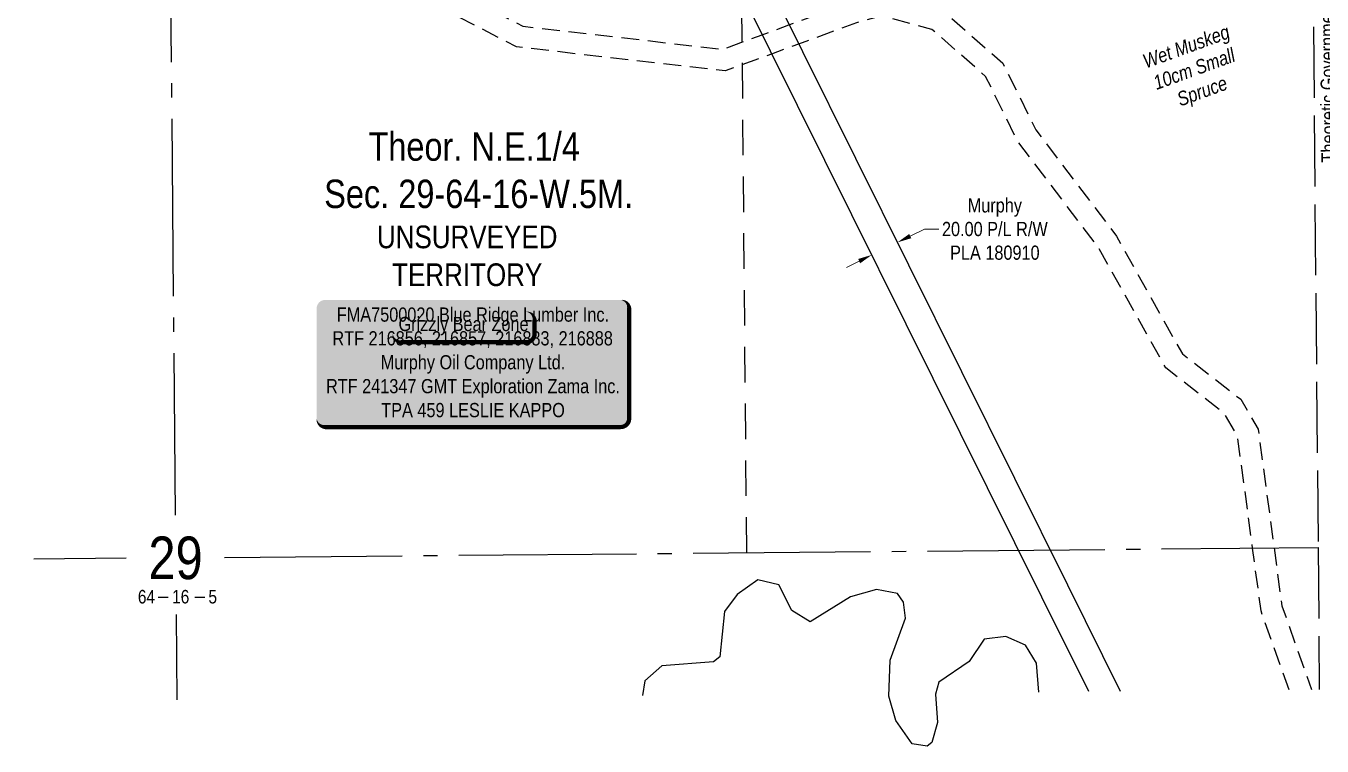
# Model space of a CAD drawing. Extents: x 538089 to 546766, y 6046620 to 6052605.
# Drawn here: x 539789 to 540702, y 6046660 to 6047167 of the extents above; entities that cross this region are included whole.
import ezdxf
from ezdxf.enums import TextEntityAlignment as Align

# ---------------------------------------------------------------- set-up
doc = ezdxf.new("R2010")
doc.units = 0
doc.header["$LTSCALE"] = 5
for name, pattern in [('foc-ACCESSROAD', [3.75, 2.5, -1.25]), ('foc-LSD', [8, 5, -3]), ('foc-QUARTERLINE', [33, 25, -3, 2, -3]), ('foc-UNSURVEYED', [12.5, 10, -2.5])]:
    doc.linetypes.add(name, pattern=pattern)
for name, color, linetype in [('10', 1, 'Continuous'), ('9', 3, 'Continuous'), ('AS-SURFACE IMPACT', 7, 'Continuous'), ('AS-WILDLIFE-BLOCK', 131, 'Continuous'), ('C-RW', 13, 'Continuous'), ('C-SYMBOL', 7, 'Continuous'), ('F-AR', 190, 'foc-ACCESSROAD'), ('L-QSEC', 8, 'foc-QUARTERLINE'), ('L-ROAD-T', 7, 'Continuous'), ('L-SECLBL', 7, 'Continuous'), ('L-SECTION-LSD', 7, 'foc-LSD'), ('L-UNS-T', 3, 'Continuous'), ('L-USEC', 7, 'foc-UNSURVEYED'), ('T-BUSH-T', 110, 'Continuous'), ('T-CREEK', 160, 'Continuous')]:
    doc.layers.add(name, color=color, linetype=linetype)
doc.layers.add('C-RW-T', color=13, linetype='Continuous', lineweight=9)
doc.styles.add('175L', font='ARIALN.TTF', dxfattribs={"height": 20})
doc.styles.add('80', font='ARIALN.TTF', dxfattribs={"height": 10})
doc.styles.add('80CG', font='ARIALN.TTF', dxfattribs={"height": 10})
doc.styles.add('80L', font='ARIALN.TTF', dxfattribs={"height": 10})
doc.styles.add('foc-LtypeFont', font='ARIALN.TTF', dxfattribs={"height": 7.35})
doc.styles.add('SIMPLEX', font='ARIALN.TTF')
doc.linetypes.add('foc-TOPO-flowdirection-NOLINE', pattern='A,0,[">",foc-LtypeFont,S=0.3,R=0,X=0,Y=-0.945],-20,[">",foc-LtypeFont,S=0.3,R=0,X=0,Y=-0.945],0', length=20)
doc.dimstyles.new('Compass 5 000', dxfattribs={"dimscale": 5, "dimtxt": 9, "dimasz": 2, "dimexe": 0.2, "dimexo": 0.0625, "dimgap": 0.5, "dimtad": 0, "dimtih": 1, "dimtoh": 1, "dimzin": 0, "dimdsep": 46, "dimtxsty": '80CG', "dimcen": 0.1, "dimse1": 1, "dimse2": 1, "dimclrd": 256, "dimclrt": 256, "dimaunit": 1, "dimadec": 4, "dimazin": 0, "dimtfac": 0.06, "dimtofl": 0, "dimtmove": 0, "dimatfit": 1, "dimfxl": 0.2, "dimtolj": 1, "dimtzin": 0, "dimlwd": -1, "dimarcsym": 0})

# ---------------------------------------------------------------- blocks, each defined once
blk = doc.blocks.new('L-SECLBL')
at = {"layer": '9', "color": 7}
for p, q in [((-5.08, -27.83), (-12.29, -27.83)), ((20.7, -27.83), (13.5, -27.83))]:
    blk.add_line(p, q, dxfattribs=at)
at = {"layer": '10', "color": 2, "style": 'SIMPLEX'}
blk.add_attdef('SEC', text='', height=30, dxfattribs=at).set_placement((0, 0), align=Align.MIDDLE)
at = {"layer": '10', "color": 5, "style": '80L'}
blk.add_attdef('TWP', text='', height=9.5, dxfattribs=at).set_placement((-14.43, -27.37), align=Align.MIDDLE_RIGHT)
blk.add_attdef('RGE', text='', height=9.5, dxfattribs=at).set_placement((3.62, -27.37), align=Align.MIDDLE_CENTER)
blk.add_attdef('MER', text='', height=9.5, dxfattribs=at).set_placement((23.17, -27.37), align=Align.MIDDLE_LEFT)
blk = doc.blocks.new('*D453')
at = {"layer": 'C-RW-T', "transparency": 16777216}
for p, q in [((540411.67, 6047019.35), (540421.77, 6047024.31)), ((540421.77, 6047024.31), (540431.77, 6047024.31)), ((540375.72, 6047001.74), (540366.74, 6046997.34))]:
    blk.add_line(p, q, dxfattribs=at)
for points in [[(540410.93, 6047020.85), (540412.4, 6047017.86), (540402.69, 6047014.95)], [(540374.99, 6047003.24), (540376.46, 6047000.25), (540384.7, 6047006.14)]]:
    blk.add_solid(points, dxfattribs=at)
at = {"layer": 'C-RW-T', "transparency": 16777216, "insert": (540471.31, 6047024.31), "char_height": 10, "attachment_point": 5, "style": '80CG'}
blk.add_mtext('\\A1;Murphy\\P20.00 P/L R/W\\PPLA 180910', dxfattribs=at)
blk = doc.blocks.new('*U501')
h = blk.add_hatch(color=255)
edge = h.paths.add_edge_path()
edge.add_line((-44, -11.5), (44, -11.5))
edge.add_arc((44, -5.5), 6, 270, 360)
edge.add_line((50, -5.5), (50, 4))
edge.add_arc((44, 4), 6, 0, 90)
edge.add_line((44, 10), (-44, 10))
edge.add_arc((-44, 4), 6, 90, 180)
edge.add_line((-50, 4), (-50, -5.5))
edge.add_arc((-44, -5.5), 6, 180, 270)
at = {"color": 131, "flags": 128}
blk.add_lwpolyline([(-44, -11.5, 3, 3, 0), (44, -11.5, 3, 3, 0.414214), (50, -5.5, 3, 3, 0), (50, 4, 3, 0, 0.414214), (44, 10, 0, 0, 0), (-44, 10, 0, 0, 0.414214), (-50, 4, 0, 0, 0), (-50, -5.5, 0, 3, 0.414214)], format="xyseb", close=True, dxfattribs=at)
at = {"color": 131, "style": '80'}
blk.add_attdef('ENTER_TEXT_001', (-35.99, -5), '', height=10, dxfattribs=at)
blk = doc.blocks.new('*U507')
h = blk.add_hatch(color=255)
edge = h.paths.add_edge_path()
edge.add_line((-104, -45.5), (104, -45.5))
edge.add_arc((104, -39.5), 6, 270, 360)
edge.add_line((110, -39.5), (110, 38))
edge.add_arc((104, 38), 6, 0, 90)
edge.add_line((104, 44), (-104, 44))
edge.add_arc((-104, 38), 6, 90, 180)
edge.add_line((-110, 38), (-110, -39.5))
edge.add_arc((-104, -39.5), 6, 180, 270)
at = {"color": 44, "flags": 128}
blk.add_lwpolyline([(-104, -45.5, 3, 3, 0), (104, -45.5, 3, 3, 0.414214), (110, -39.5, 3, 3, 0), (110, 38, 3, 0, 0.414214), (104, 44, 0, 0, 0), (-104, 44, 0, 0, 0.414214), (-110, 38, 0, 0, 0), (-110, -39.5, 0, 3, 0.414214)], format="xyseb", close=True, dxfattribs=at)
at = {"color": 44, "style": '80'}
blk.add_attdef('ENTER_TEXT_001', (-35.99, -5), '', height=10, dxfattribs=at)

msp = doc.modelspace()

# ---------------------------------------------------------------- linework, layer by layer
at = {"layer": 'C-RW'}
for points in [[(540504.474, 6046764.934), (540275.113, 6047227.007), (540292.138, 6047249.571), (540291.068, 6047357.836), (540354.026, 6047358.488), (540354.233, 6047338.499), (540311.254, 6047338.054), (540312.194, 6047242.964), (540298.511, 6047224.829), (540522.379, 6046773.822)], [(540522.379, 6046773.822), (540559.656, 6046698.723)], [(540537.439, 6046698.522), (540504.474, 6046764.934)]]:
    msp.add_lwpolyline(points, dxfattribs=at)
at = {"layer": 'F-AR', "flags": 128}
for points in [[(539788.843, 6047408.462), (539802.895, 6047393.049), (539839.237, 6047374.499), (539886.716, 6047308.419), (539889.714, 6047305.294), (539916.537, 6047277.339), (539971.742, 6047238.401), (540028.287, 6047224.25), (540138.946, 6047167.223), (540279.717, 6047150.983), (540307.384, 6047161.155), (540326.289, 6047168.107), (540370.308, 6047184.292), (540391.082, 6047189.975), (540433.697, 6047179.108), (540476.987, 6047141.172), (540500.097, 6047094.234), (540556.973, 6047019.425), (540603.376, 6046936.438), (540644.55, 6046904.413), (540656.769, 6046883.29), (540667.988, 6046799.699), (540673.47, 6046758.856), (540694.394, 6046699.937)], [(540678.524, 6046699.794), (540658.803, 6046755.348), (540652.868, 6046799.562), (540642.284, 6046878.403), (540632.998, 6046894.393), (540591.755, 6046926.475), (540544.379, 6047011.209), (540487.264, 6047086.332), (540464.834, 6047131.884), (540427.006, 6047165.016), (540391.621, 6047174.567), (540373.937, 6047169.671), (540332.906, 6047154.6), (540313.998, 6047147.655), (540281.399, 6047135.682), (540134.473, 6047152.645), (540022.94, 6047210.128), (539965.359, 6047224.535), (539906.696, 6047265.93), (539889.907, 6047283.427), (539875.146, 6047298.811), (539829.163, 6047362.799), (539793.624, 6047380.943), (539789.046, 6047385.97)]]:
    msp.add_lwpolyline(points, dxfattribs=at)
at = {"layer": 'L-QSEC'}
for p, q in [((539887.145, 6047596.991), (539893.966, 6046822.728)), ((539928.825, 6046793.041), (540698.963, 6046799.982)), ((539859.545, 6046792.416), (539794.401, 6046791.829)), ((539894.582, 6046752.731), (539895.111, 6046692.733))]:
    msp.add_line(p, q, dxfattribs=at)
at = {"layer": 'L-SECTION-LSD', "flags": 128}
msp.add_lwpolyline([(540296.596, 6046796.355), (540293.018, 6047198.479)], dxfattribs=at)
at = {"layer": 'L-USEC'}
for p, q in [((540691.735, 6047604.215), (540698.963, 6046799.981)), ((540698.963, 6046799.981), (540699.862, 6046699.986))]:
    msp.add_line(p, q, dxfattribs=at)
at = {"layer": 'T-CREEK', "flags": 128}
msp.add_lwpolyline([(540502.291, 6046698.205), (540500.67, 6046718.62), (540492.938, 6046731.32), (540478.954, 6046737.283), (540463.878, 6046735.371), (540453.122, 6046719.715), (540431.831, 6046705.25), (540429.455, 6046696.685), (540430.948, 6046676.647), (540426.967, 6046662.532), (540423.668, 6046660.116), (540412.962, 6046661.781), (540401.609, 6046678.112), (540396.651, 6046695.192), (540397.547, 6046720.74), (540408.402, 6046750.265), (540407.072, 6046761.473), (540402.731, 6046767.662), (540388.068, 6046770.495), (540369.589, 6046765.202), (540341.122, 6046747.571), (540328.33, 6046755.649), (540319.114, 6046773.597), (540304.464, 6046777.327), (540289.907, 6046766.975), (540280.939, 6046754.895), (540277.645, 6046722.882), (540273.049, 6046719.538), (540236.847, 6046716.552), (540224.769, 6046705.995), (540223.041, 6046695.689)], dxfattribs=at)
at = {"layer": 'T-CREEK', "linetype": 'foc-TOPO-flowdirection-NOLINE', "flags": 128}
msp.add_lwpolyline([(540502.291, 6046698.205), (540500.67, 6046718.62), (540492.938, 6046731.32), (540478.954, 6046737.283), (540463.878, 6046735.371), (540453.122, 6046719.715), (540431.831, 6046705.25), (540429.455, 6046696.685), (540430.948, 6046676.647), (540426.967, 6046662.532), (540423.668, 6046660.116), (540412.962, 6046661.781), (540401.609, 6046678.112), (540396.651, 6046695.192), (540397.547, 6046720.74), (540408.402, 6046750.265), (540407.072, 6046761.473), (540402.731, 6046767.662), (540388.068, 6046770.495), (540369.589, 6046765.202), (540341.122, 6046747.571), (540328.33, 6046755.649), (540319.114, 6046773.597), (540304.464, 6046777.327), (540289.907, 6046766.975), (540280.939, 6046754.895), (540277.645, 6046722.882), (540273.049, 6046719.538), (540236.847, 6046716.552), (540224.769, 6046705.995), (540223.041, 6046695.689)], dxfattribs=at)

# ---------------------------------------------------------------- block references
at = {"layer": 'AS-SURFACE IMPACT'}
ref = msp.add_blockref('*U507', (540103.682, 6046930.389), dxfattribs=dict(at, xscale=1.000506938824607, yscale=1.000506938824607, zscale=1.000506938824607))
ref.add_attrib('ENTER_TEXT_001', 'FMA7500020 Blue Ridge Lumber Inc.', (540007.801, 6046959.088), dxfattribs={"layer": '0', "color": 44, "height": 10.00507, "style": '80'})
ref.add_attrib('ENTER_TEXT_002', 'RTF 216856, 216857, 216883, 216888', (540004.716, 6046942.372), dxfattribs={"layer": '0', "color": 44, "height": 10.00507, "style": '80'})
ref.add_attrib('ENTER_TEXT_003', 'Murphy Oil Company Ltd.', (540038.765, 6046925.52), dxfattribs={"layer": '0', "color": 44, "height": 10.00507, "style": '80'})
ref.add_attrib('ENTER_TEXT_004', 'RTF 241347 GMT Exploration Zama Inc.', (540000.209, 6046908.667), dxfattribs={"layer": '0', "color": 44, "height": 10.00507, "style": '80'})
ref.add_attrib('ENTER_TEXT_005', 'TPA 459 LESLIE KAPPO', (540039.117, 6046891.815), dxfattribs={"layer": '0', "color": 44, "height": 10.00507, "style": '80'})
at = {"layer": 'AS-WILDLIFE-BLOCK'}
ref = msp.add_blockref('*U501', (540097.154, 6046956.085), dxfattribs=dict(at, xscale=0.99947887, yscale=0.99947887, zscale=0.99947887))
ref.add_attrib('ENTER_TEXT_001', 'Grizzly Bear Zone', (540051.267, 6046952.468), dxfattribs={"layer": '0', "color": 131, "height": 9.99479, "style": '80'})
at = {"layer": 'L-SECLBL'}
msp.add_blockref('L-SECLBL', (539894.23, 6046792.729), dxfattribs=at).add_auto_attribs({'SEC': '29', 'TWP': '64', 'RGE': '16', 'MER': '5'})

# ---------------------------------------------------------------- texts
at = {"layer": 'C-SYMBOL', "color": 3, "insert": (540104.547, 6047092.469), "char_height": 19.98969, "width": 372.93181, "attachment_point": 2, "style": '175L'}
msp.add_mtext('Theor. N.E.1/4\\P Sec. 29-64-16-W.5M.', dxfattribs=at)
at = {"layer": 'L-UNS-T', "color": 3, "insert": (540099.657, 6047005.378), "char_height": 15.99175, "attachment_point": 5, "style": '80L'}
msp.add_mtext_dynamic_manual_height_columns('UNSURVEYED TERRITORY', width=126.41375, gutter_width=47.5, heights=[0], dxfattribs=at)
at = {"layer": 'T-BUSH-T', "insert": (540564.857, 6047143.285), "char_height": 10.00525, "attachment_point": 1, "rotation": 20, "style": '80L'}
msp.add_mtext_dynamic_manual_height_columns('\\pi10.187;{\\fArial Narrow|b0|i1|c0|p34;\\C48;Wet Muskeg\\C256;\\P\\pi11.979;10cm Small \\P\\pi23.7;Spruce}', width=82.617, gutter_width=50, heights=[0], dxfattribs=at)

# ---------------------------------------------------------------- dimensions: what is measured, and where the dimension line sits
at = {"layer": 'C-RW-T'}
dim = msp.add_linear_dim(base=(540384.704, 6047006.143), p1=(540396.682, 6047027.211), p2=(540378.699, 6047018.4), angle=206.10249, text='Murphy\\P20.00 P/L R/W\\PPLA 180910', dimstyle='Compass 5 000', dxfattribs=at)
dim.commit()
dim.dimension.update_dxf_attribs({"geometry": '*D453', "text_midpoint": (540471.314, 6047024.305), "dimtype": 161})

# ---------------------------------------------------------------- next in the draw order: texts
at = {"layer": 'L-ROAD-T', "insert": (540700.33, 6047171.112), "char_height": 10, "width": 200.63581, "attachment_point": 2, "rotation": 90.576389, "style": '80L', "bg_fill": 3, "box_fill_scale": 1.15, "bg_fill_color": 256, "bg_fill_true_color": 256, "bg_fill_transparency": 0}
msp.add_mtext('Theoretic Government Road Allowance', dxfattribs=at)

doc.saveas('drawing.dxf')
